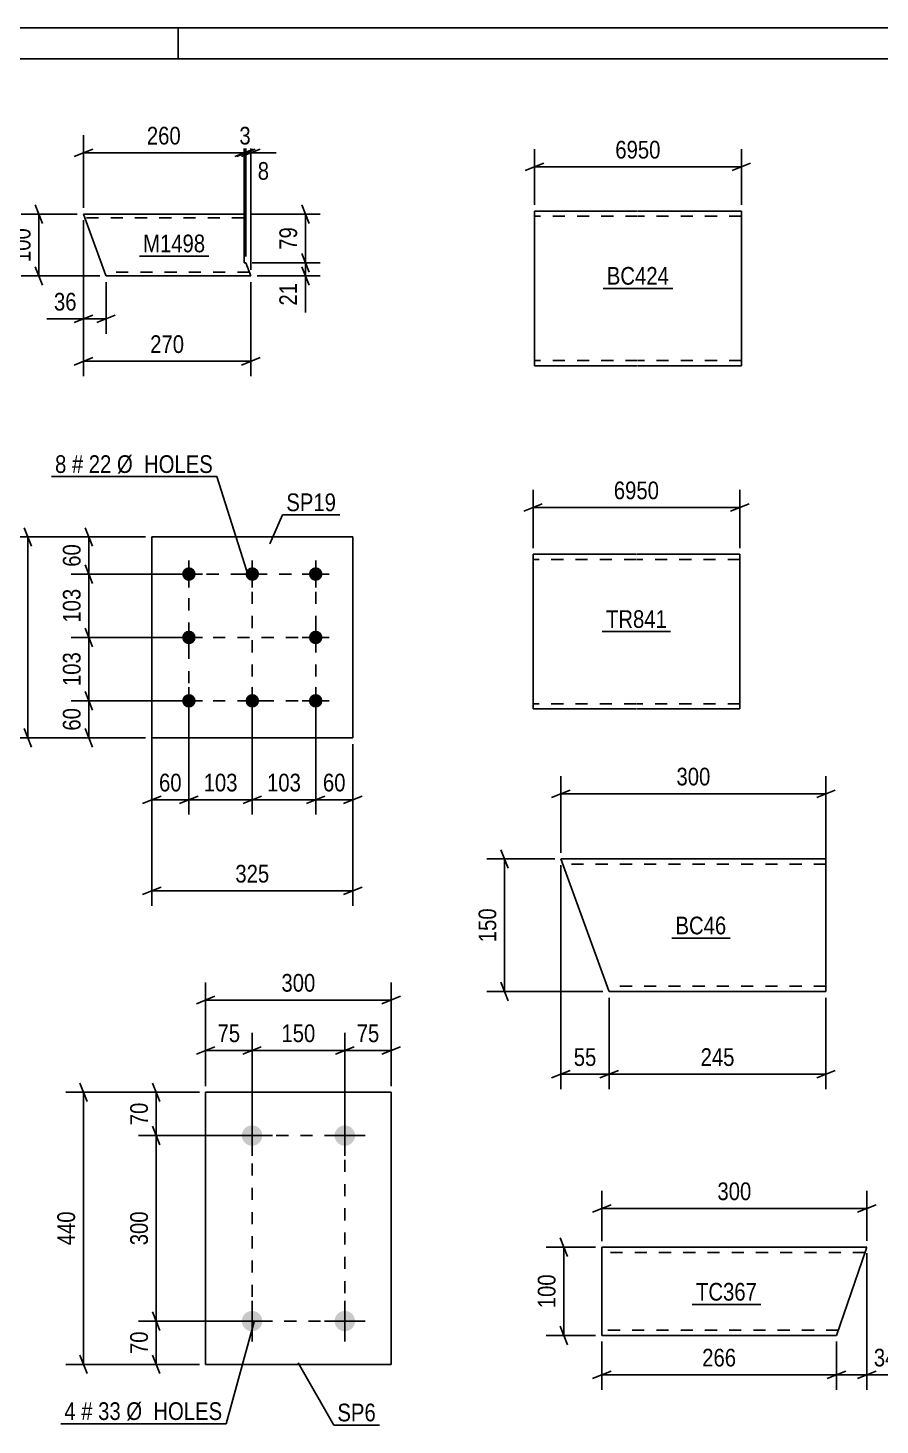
# Model space of a CAD drawing. Header units: millimetres. Extents: x 0 to 841, y 0 to 594.
# Drawn here: x 606.7 to 744.5, y 368.1 to 594 of the extents above; entities that cross this region are included whole.
import ezdxf

# ---------------------------------------------------------------- set-up
doc = ezdxf.new("R2010")
doc.units = ezdxf.units.MM
doc.linetypes.add('DXK_LINE_DOT2', pattern=[3.9198, 1.9599, -1.9599])
doc.styles.add('Arial Narrow', font='ARIALN.TTF', dxfattribs={"height": 0.2})

# ---------------------------------------------------------------- blocks, each defined once
blk = doc.blocks.new('Unknown-761545321-1129 - 18537')
at = {"color": 5, "linetype": 'Continuous'}
for p, q in [((841, 594), (0, 594)), ((631, 589), (631, 594)), ((836, 589), (5, 589))]:
    blk.add_line(p, q, dxfattribs=at)
blk = doc.blocks.new('Part-761545321-5117 - 5113')
at = {"color": 2, "linetype": 'Continuous'}
for p, q in [((699.48, 396.85), (699.48, 395.14)), ((699.48, 396.85), (742.34, 396.85)), ((742.16, 396.35), (737.42, 382.57)), ((742.29, 396.72), (742.16, 396.35)), ((742.34, 396.85), (742.29, 396.72)), ((699.48, 384.28), (699.48, 395.14)), ((699.48, 382.7), (699.48, 384.28)), ((699.48, 382.57), (699.48, 382.7)), ((737.42, 382.57), (699.48, 382.57))]:
    blk.add_line(p, q, dxfattribs=at)
at = {"color": 7, "linetype": 'DXK_LINE_DOT2'}
for p, q in [((699.48, 396.85), (699.48, 396.72)), ((699.48, 396.72), (699.48, 396.35)), ((742.04, 395.99), (699.48, 395.99)), ((699.48, 383.07), (699.48, 384.28)), ((737.71, 383.42), (699.48, 383.42))]:
    blk.add_line(p, q, dxfattribs=at)
blk = doc.blocks.new('Part-761545321-5205 - 5201')
at = {"color": 2, "linetype": 'Continuous'}
for p, q in [((700.62, 438.32), (692.87, 459.62)), ((692.87, 459.62), (735.72, 459.62)), ((735.72, 459.62), (735.72, 459.49)), ((735.72, 459.49), (735.72, 438.19)), ((700.62, 438.32), (700.67, 438.19)), ((700.67, 438.19), (735.72, 438.19))]:
    blk.add_line(p, q, dxfattribs=at)
at = {"color": 7, "linetype": 'DXK_LINE_DOT2'}
for p, q in [((735.72, 458.76), (693.18, 458.76)), ((735.72, 459.12), (735.72, 459.62)), ((735.72, 439.05), (700.35, 439.05))]:
    blk.add_line(p, q, dxfattribs=at)
blk = doc.blocks.new('Bolt-761545321-3066 - 3032')
at = {"linetype": 'Continuous'}
for points in [[(632.72, 506.79, -1), (632.72, 504.59, -1)], [(642.97, 506.79, -1), (642.97, 504.59, -1)], [(653.22, 506.79, -1), (653.22, 504.59, -1)], [(632.72, 496.54, -1), (632.72, 494.34, -1)], [(653.22, 496.54, -1), (653.22, 494.34, -1)], [(632.72, 486.29, -1), (632.72, 484.09, -1)], [(642.97, 486.29, -1), (642.97, 484.09, -1)], [(653.22, 486.29, -1), (653.22, 484.09, -1)]]:
    blk.add_hatch(color=1, dxfattribs=at).paths.add_polyline_path(points)
at = {"color": 1, "linetype": 'Continuous'}
for p, q in [((632.72, 503.49), (632.72, 507.89)), ((642.97, 503.49), (642.97, 507.89)), ((653.22, 503.49), (653.22, 507.89)), ((630.52, 505.69), (634.92, 505.69)), ((640.77, 505.69), (645.17, 505.69)), ((651.02, 505.69), (655.42, 505.69)), ((632.72, 493.24), (632.72, 497.64)), ((653.22, 493.24), (653.22, 497.64)), ((630.52, 495.44), (634.92, 495.44)), ((651.02, 495.44), (655.42, 495.44)), ((632.72, 482.99), (632.72, 487.39)), ((642.97, 482.99), (642.97, 487.39)), ((653.22, 482.99), (653.22, 487.39)), ((630.52, 485.19), (634.92, 485.19)), ((640.77, 485.19), (645.17, 485.19)), ((651.02, 485.19), (655.42, 485.19))]:
    blk.add_line(p, q, dxfattribs=at)
blk = doc.blocks.new('Part-761545321-3071 - 3032')
at = {"color": 2, "linetype": 'Continuous'}
for p, q in [((626.72, 479.19), (626.72, 511.69)), ((626.72, 511.69), (659.22, 511.69)), ((659.22, 479.19), (659.22, 511.69)), ((626.72, 479.19), (659.22, 479.19))]:
    blk.add_line(p, q, dxfattribs=at)
blk = doc.blocks.new('Part-761545321-3002 - 2998')
at = {"color": 2, "linetype": 'Continuous'}
for p, q in [((705.03, 508.88), (688.36, 508.88)), ((688.36, 485.55), (688.36, 508.88)), ((721.8, 508.88), (705.13, 508.88)), ((721.8, 508.88), (721.8, 507.22)), ((721.8, 507.22), (721.8, 485.55)), ((688.36, 485.55), (688.36, 483.88)), ((705.03, 483.88), (688.36, 483.88)), ((721.8, 483.88), (705.13, 483.88)), ((721.8, 483.88), (721.8, 485.55))]:
    blk.add_line(p, q, dxfattribs=at)
at = {"color": 7, "linetype": 'DXK_LINE_DOT2'}
for p, q in [((705.03, 508.05), (688.36, 508.05)), ((721.8, 508.05), (705.13, 508.05)), ((688.36, 484.01), (688.36, 485.55)), ((688.36, 484.72), (688.36, 484.78)), ((705.03, 484.72), (688.36, 484.72)), ((721.8, 484.72), (705.13, 484.72)), ((721.8, 484.72), (721.8, 485.55)), ((721.8, 484.78), (721.8, 484.72)), ((721.8, 484.01), (721.8, 483.88))]:
    blk.add_line(p, q, dxfattribs=at)
blk = doc.blocks.new('Part-761545321-2867 - 2861')
at = {"color": 2, "linetype": 'Continuous'}
for p, q in [((635.43, 377.89), (635.43, 421.89)), ((635.43, 421.89), (665.43, 421.89)), ((665.43, 421.89), (665.43, 377.89)), ((665.43, 377.89), (635.43, 377.89))]:
    blk.add_line(p, q, dxfattribs=at)
blk = doc.blocks.new('Bolt-761545321-2900 - 2861')
at = {"linetype": 'Continuous'}
for points in [[(642.93, 416.54, -1), (642.93, 413.24, -1)], [(657.93, 416.54, -1), (657.93, 413.24, -1)], [(642.93, 386.54, -1), (642.93, 383.24, -1)], [(657.93, 386.54, -1), (657.93, 383.24, -1)]]:
    blk.add_hatch(color=1, dxfattribs=at).paths.add_polyline_path(points)
at = {"color": 1, "linetype": 'Continuous'}
for p, q in [((642.93, 418.19), (642.93, 411.59)), ((657.93, 418.19), (657.93, 411.59)), ((639.63, 414.89), (646.23, 414.89)), ((654.63, 414.89), (661.23, 414.89)), ((642.93, 388.19), (642.93, 381.59)), ((657.93, 388.19), (657.93, 381.59)), ((639.63, 384.89), (646.23, 384.89)), ((654.63, 384.89), (661.23, 384.89))]:
    blk.add_line(p, q, dxfattribs=at)
blk = doc.blocks.new('Part-761545321-1277 - 1263')
at = {"color": 2, "linetype": 'Continuous'}
for p, q in [((641.64, 563.89), (615.68, 563.89)), ((619.29, 553.98), (615.68, 563.89)), ((641.64, 563.89), (641.64, 563.79)), ((641.64, 563.79), (641.64, 556.03)), ((641.64, 556.03), (641.95, 556.03)), ((641.95, 556.03), (642.73, 553.89)), ((619.29, 553.98), (619.32, 553.89)), ((619.32, 553.89), (642.73, 553.89))]:
    blk.add_line(p, q, dxfattribs=at)
at = {"color": 7, "linetype": 'DXK_LINE_DOT2'}
for p, q in [((641.64, 563.29), (615.9, 563.29)), ((641.64, 563.24), (641.64, 563.14)), ((619.1, 554.49), (619.08, 554.53)), ((642.51, 554.49), (619.1, 554.49))]:
    blk.add_line(p, q, dxfattribs=at)
blk = doc.blocks.new('Part-761545321-1238 - 1221')
at = {"color": 2, "linetype": 'Continuous'}
for p, q in [((688.6, 564.38), (688.6, 541.05)), ((688.6, 564.38), (705.27, 564.38)), ((705.37, 564.38), (722.04, 564.38)), ((722.04, 564.38), (722.04, 562.71)), ((722.04, 562.71), (722.04, 541.05)), ((688.6, 539.38), (688.6, 541.05)), ((722.04, 539.38), (722.04, 541.05)), ((705.27, 539.38), (688.6, 539.38)), ((722.04, 539.38), (705.37, 539.38))]:
    blk.add_line(p, q, dxfattribs=at)
at = {"color": 7, "linetype": 'DXK_LINE_DOT2'}
for p, q in [((705.27, 563.55), (688.6, 563.55)), ((722.04, 563.55), (705.37, 563.55)), ((688.6, 540.21), (688.6, 540.28)), ((688.6, 540.21), (688.6, 540.28)), ((705.27, 540.21), (688.6, 540.21)), ((722.04, 540.21), (705.37, 540.21)), ((722.04, 540.21), (722.04, 541.05)), ((722.04, 540.28), (722.04, 540.21)), ((722.04, 539.51), (722.04, 539.38))]:
    blk.add_line(p, q, dxfattribs=at)
blk = doc.blocks.new('Rectangle-761545321-3168 - 3032')
at = {"color": 1, "linetype": 'DXK_LINE_DOT2'}
blk.add_lwpolyline([(632.72, 485.19), (653.22, 485.19), (653.22, 505.69), (632.72, 505.69), (632.72, 485.19)], close=True, dxfattribs=at)
blk = doc.blocks.new('Rectangle-761545321-2985 - 2861')
at = {"color": 1, "linetype": 'DXK_LINE_DOT2'}
blk.add_lwpolyline([(642.93, 414.89), (657.93, 414.89), (657.93, 384.89), (642.93, 384.89), (642.93, 414.89)], close=True, dxfattribs=at)
blk = doc.blocks.new('Line-761545321-3161 - 3032')
at = {"color": 1, "linetype": 'DXK_LINE_DOT2'}
blk.add_line((642.97, 485.19), (642.97, 505.69), dxfattribs=at)
blk = doc.blocks.new('Line-761545321-3154 - 3032')
at = {"color": 1, "linetype": 'DXK_LINE_DOT2'}
blk.add_line((632.72, 495.44), (653.22, 495.44), dxfattribs=at)
blk = doc.blocks.new('StraightDimension-761545321-5152 - 5113')
at = {"color": 7, "linetype": 'Continuous'}
for p, q in [((699.48, 381.57), (699.48, 373.8)), ((737.42, 381.57), (737.42, 373.8)), ((700.98, 376.8), (697.98, 375.6)), ((699.48, 376.2), (737.42, 376.2)), ((735.92, 375.6), (738.92, 376.8))]:
    blk.add_line(p, q, dxfattribs=at)
at = {"color": 0}
blk.add_wipeout([(721.79, 376.95), (721.79, 381.15), (715.11, 381.15), (715.11, 376.95)], dxfattribs=at)
at = {"color": 3, "style": 'Arial Narrow'}
blk.add_text('266', height=2.863, dxfattribs=at).set_placement((715.71, 377.55))
blk = doc.blocks.new('StraightDimension-761545321-5121 - 5113')
at = {"color": 7, "linetype": 'Continuous'}
for p, q in [((699.48, 397.79), (699.48, 405.95)), ((742.34, 397.85), (742.34, 405.95)), ((700.98, 403.7), (697.98, 402.5)), ((699.48, 403.1), (742.34, 403.1)), ((740.84, 402.5), (743.84, 403.7))]:
    blk.add_line(p, q, dxfattribs=at)
at = {"color": 0}
blk.add_wipeout([(724.25, 403.85), (724.25, 408.05), (717.57, 408.05), (717.57, 403.85)], dxfattribs=at)
at = {"color": 3, "style": 'Arial Narrow'}
blk.add_text('300', height=2.863, dxfattribs=at).set_placement((718.17, 404.45))
blk = doc.blocks.new('StraightDimension-761545321-5141 - 5113')
at = {"color": 7, "linetype": 'Continuous'}
for p, q in [((693.94, 395.35), (692.74, 398.35)), ((698.48, 396.85), (690.49, 396.85)), ((693.34, 382.57), (693.34, 396.85)), ((698.48, 382.57), (690.49, 382.57)), ((692.74, 384.07), (693.94, 381.07))]:
    blk.add_line(p, q, dxfattribs=at)
at = {"color": 0}
blk.add_wipeout([(692.59, 393.05), (688.39, 393.05), (688.39, 386.37), (692.59, 386.37)], dxfattribs=at)
at = {"color": 3, "style": 'Arial Narrow'}
blk.add_text('100', height=2.863, rotation=90.0002, dxfattribs=at).set_placement((691.99, 386.97))
blk = doc.blocks.new('StraightDimension-761545321-5175 - 5113')
at = {"color": 7, "linetype": 'Continuous'}
for p, q in [((742.34, 395.85), (742.34, 373.8)), ((737.42, 381.57), (737.42, 373.8)), ((735.92, 375.6), (738.92, 376.8)), ((737.42, 376.2), (742.34, 376.2)), ((743.84, 376.8), (740.84, 375.6))]:
    blk.add_line(p, q, dxfattribs=at)
at = {"color": 0}
blk.add_wipeout([(747.72, 376.95), (747.72, 381.15), (742.86, 381.15), (742.86, 376.95)], dxfattribs=at)
at = {"color": 7, "linetype": 'Continuous'}
blk.add_line((742.34, 376.2), (748.24, 376.2), dxfattribs=at)
blk.add_line((742.34, 376.2), (748.24, 376.2), dxfattribs=at)
at = {"color": 3, "style": 'Arial Narrow'}
blk.add_text('34', height=2.863, dxfattribs=at).set_placement((743.46, 377.55))
blk = doc.blocks.new('StraightDimension-761545321-5207 - 5201')
at = {"color": 7, "linetype": 'Continuous'}
for p, q in [((684.36, 458.12), (683.16, 461.12)), ((691.87, 459.62), (680.91, 459.62)), ((683.76, 438.19), (683.76, 459.62)), ((683.16, 439.69), (684.36, 436.69)), ((699.67, 438.19), (680.91, 438.19))]:
    blk.add_line(p, q, dxfattribs=at)
at = {"color": 0}
blk.add_wipeout([(683.01, 452.25), (678.81, 452.25), (678.81, 445.56), (683.01, 445.56)], dxfattribs=at)
at = {"color": 3, "style": 'Arial Narrow'}
blk.add_text('150', height=2.863, rotation=90.0002, dxfattribs=at).set_placement((682.41, 446.16))
blk = doc.blocks.new('StraightDimension-761545321-5225 - 5201')
at = {"color": 7, "linetype": 'Continuous'}
for p, q in [((692.87, 458.62), (692.87, 422.4)), ((700.67, 437.19), (700.67, 422.4)), ((691.37, 424.2), (694.37, 425.4)), ((692.87, 424.8), (700.67, 424.8)), ((702.17, 425.4), (699.17, 424.2))]:
    blk.add_line(p, q, dxfattribs=at)
at = {"color": 0}
blk.add_wipeout([(699.2, 425.55), (699.2, 429.75), (694.34, 429.75), (694.34, 425.55)], dxfattribs=at)
at = {"color": 3, "style": 'Arial Narrow'}
blk.add_text('55', height=2.863, dxfattribs=at).set_placement((694.94, 426.15))
blk = doc.blocks.new('StraightDimension-761545321-5242 - 5201')
at = {"color": 7, "linetype": 'Continuous'}
for p, q in [((700.67, 437.19), (700.67, 422.4)), ((735.72, 437.19), (735.72, 422.4)), ((702.17, 425.4), (699.17, 424.2)), ((700.67, 424.8), (735.72, 424.8)), ((734.22, 424.2), (737.22, 425.4))]:
    blk.add_line(p, q, dxfattribs=at)
at = {"color": 0}
blk.add_wipeout([(721.54, 425.55), (721.54, 429.75), (714.85, 429.75), (714.85, 425.55)], dxfattribs=at)
at = {"color": 3, "style": 'Arial Narrow'}
blk.add_text('245', height=2.863, dxfattribs=at).set_placement((715.45, 426.15))
blk = doc.blocks.new('StraightDimension-761545321-5260 - 5201')
at = {"color": 7, "linetype": 'Continuous'}
for p, q in [((692.87, 460.62), (692.87, 473.01)), ((735.72, 456.99), (735.72, 473.01)), ((694.37, 470.76), (691.37, 469.56)), ((692.87, 470.16), (735.72, 470.16)), ((734.22, 469.56), (737.22, 470.76))]:
    blk.add_line(p, q, dxfattribs=at)
at = {"color": 0}
blk.add_wipeout([(717.64, 470.91), (717.64, 475.11), (710.95, 475.11), (710.95, 470.91)], dxfattribs=at)
at = {"color": 3, "style": 'Arial Narrow'}
blk.add_text('300', height=2.863, dxfattribs=at).set_placement((711.55, 471.51))
blk = doc.blocks.new('StraightDimension-761545321-3083 - 3032')
at = {"color": 7, "linetype": 'Continuous'}
for p, q in [((626.72, 478.19), (626.72, 452.06)), ((659.22, 478.19), (659.22, 452.06)), ((628.22, 455.06), (625.22, 453.86)), ((626.72, 454.46), (659.22, 454.46)), ((657.72, 453.86), (660.72, 455.06))]:
    blk.add_line(p, q, dxfattribs=at)
at = {"color": 0}
blk.add_wipeout([(646.31, 455.21), (646.31, 459.41), (639.63, 459.41), (639.63, 455.21)], dxfattribs=at)
at = {"color": 3, "style": 'Arial Narrow'}
blk.add_text('325', height=2.863, dxfattribs=at).set_placement((640.23, 455.81))
blk = doc.blocks.new('StraightDimension-761545321-3094 - 3032')
at = {"color": 7, "linetype": 'Continuous'}
for p, q in [((615.95, 513.19), (617.15, 510.19)), ((625.72, 511.69), (613.7, 511.69)), ((616.55, 505.69), (616.55, 511.69)), ((617.15, 504.19), (615.95, 507.19)), ((631.72, 505.69), (613.7, 505.69))]:
    blk.add_line(p, q, dxfattribs=at)
at = {"color": 0}
blk.add_wipeout([(615.8, 511.12), (611.6, 511.12), (611.6, 506.27), (615.8, 506.27)], dxfattribs=at)
at = {"color": 3, "style": 'Arial Narrow'}
blk.add_text('60', height=2.863, rotation=90.0002, dxfattribs=at).set_placement((615.2, 506.87))
blk = doc.blocks.new('StraightDimension-761545321-3108 - 3032')
at = {"color": 7, "linetype": 'Continuous'}
for p, q in [((615.95, 486.69), (617.15, 483.69)), ((631.72, 485.19), (613.7, 485.19)), ((616.55, 479.19), (616.55, 485.19)), ((625.72, 479.19), (613.7, 479.19)), ((617.15, 477.69), (615.95, 480.69))]:
    blk.add_line(p, q, dxfattribs=at)
at = {"color": 0}
blk.add_wipeout([(615.8, 484.62), (611.6, 484.62), (611.6, 479.77), (615.8, 479.77)], dxfattribs=at)
at = {"color": 3, "style": 'Arial Narrow'}
blk.add_text('60', height=2.863, rotation=90.0002, dxfattribs=at).set_placement((615.2, 480.37))
blk = doc.blocks.new('StraightDimension-761545321-3119 - 3032')
at = {"color": 7, "linetype": 'Continuous'}
for p, q in [((607.28, 510.19), (606.08, 513.19)), ((625.72, 511.69), (603.83, 511.69)), ((606.68, 479.19), (606.68, 511.69)), ((625.72, 479.19), (603.83, 479.19)), ((606.08, 480.69), (607.28, 477.69))]:
    blk.add_line(p, q, dxfattribs=at)
at = {"color": 0}
blk.add_wipeout([(605.93, 498.79), (601.73, 498.79), (601.73, 492.1), (605.93, 492.1)], dxfattribs=at)
at = {"color": 3, "style": 'Arial Narrow'}
blk.add_text('325', height=2.863, rotation=90.0002, dxfattribs=at).set_placement((605.33, 492.7))
blk = doc.blocks.new('StraightDimension-761545321-7490 - 3032')
at = {"color": 7, "linetype": 'Continuous'}
for p, q in [((631.72, 495.44), (613.7, 495.44)), ((615.95, 496.94), (617.15, 493.94)), ((616.55, 485.19), (616.55, 495.44)), ((617.15, 483.69), (615.95, 486.69)), ((631.72, 485.19), (613.7, 485.19))]:
    blk.add_line(p, q, dxfattribs=at)
at = {"color": 0}
blk.add_wipeout([(615.8, 493.66), (611.6, 493.66), (611.6, 486.98), (615.8, 486.98)], dxfattribs=at)
at = {"color": 3, "style": 'Arial Narrow'}
blk.add_text('103', height=2.863, rotation=90.0002, dxfattribs=at).set_placement((615.2, 487.58))
blk = doc.blocks.new('StraightDimension-761545321-7492 - 3032')
at = {"color": 7, "linetype": 'Continuous'}
for p, q in [((615.95, 507.19), (617.15, 504.19)), ((631.72, 505.69), (613.7, 505.69)), ((616.55, 495.44), (616.55, 505.69)), ((631.72, 495.44), (613.7, 495.44)), ((617.15, 493.94), (615.95, 496.94))]:
    blk.add_line(p, q, dxfattribs=at)
at = {"color": 0}
blk.add_wipeout([(615.8, 503.91), (611.6, 503.91), (611.6, 497.23), (615.8, 497.23)], dxfattribs=at)
at = {"color": 3, "style": 'Arial Narrow'}
blk.add_text('103', height=2.863, rotation=90.0002, dxfattribs=at).set_placement((615.2, 497.83))
blk = doc.blocks.new('StraightDimension-761545321-7512 - 3032')
at = {"color": 7, "linetype": 'Continuous'}
for p, q in [((632.72, 484.19), (632.72, 466.79)), ((642.97, 484.19), (642.97, 466.79)), ((631.22, 468.59), (634.22, 469.79)), ((632.72, 469.19), (642.97, 469.19)), ((644.47, 469.79), (641.47, 468.59))]:
    blk.add_line(p, q, dxfattribs=at)
at = {"color": 0}
blk.add_wipeout([(641.19, 469.94), (641.19, 474.14), (634.5, 474.14), (634.5, 469.94)], dxfattribs=at)
at = {"color": 3, "style": 'Arial Narrow'}
blk.add_text('103', height=2.863, dxfattribs=at).set_placement((635.1, 470.54))
blk = doc.blocks.new('StraightDimension-761545321-7514 - 3032')
at = {"color": 7, "linetype": 'Continuous'}
for p, q in [((642.97, 484.19), (642.97, 466.79)), ((653.22, 484.19), (653.22, 466.79)), ((641.47, 468.59), (644.47, 469.79)), ((642.97, 469.19), (653.22, 469.19)), ((654.72, 469.79), (651.72, 468.59))]:
    blk.add_line(p, q, dxfattribs=at)
at = {"color": 0}
blk.add_wipeout([(651.44, 469.94), (651.44, 474.14), (644.75, 474.14), (644.75, 469.94)], dxfattribs=at)
at = {"color": 3, "style": 'Arial Narrow'}
blk.add_text('103', height=2.863, dxfattribs=at).set_placement((645.35, 470.54))
blk = doc.blocks.new('StraightDimension-761545321-7516 - 3032')
at = {"color": 7, "linetype": 'Continuous'}
for p, q in [((653.22, 484.19), (653.22, 466.79)), ((659.22, 478.19), (659.22, 466.79)), ((651.72, 468.59), (654.72, 469.79)), ((653.22, 469.19), (659.22, 469.19)), ((660.72, 469.79), (657.72, 468.59))]:
    blk.add_line(p, q, dxfattribs=at)
at = {"color": 0}
blk.add_wipeout([(658.65, 469.94), (658.65, 474.14), (653.79, 474.14), (653.79, 469.94)], dxfattribs=at)
at = {"color": 3, "style": 'Arial Narrow'}
blk.add_text('60', height=2.863, dxfattribs=at).set_placement((654.39, 470.54))
blk = doc.blocks.new('StraightDimension-761545321-7517 - 3032')
at = {"color": 7, "linetype": 'Continuous'}
for p, q in [((626.72, 510.69), (626.72, 466.79)), ((632.72, 484.19), (632.72, 466.79)), ((625.22, 468.59), (628.22, 469.79)), ((626.72, 469.19), (632.72, 469.19)), ((634.22, 469.79), (631.22, 468.59))]:
    blk.add_line(p, q, dxfattribs=at)
at = {"color": 0}
blk.add_wipeout([(632.15, 469.94), (632.15, 474.14), (627.29, 474.14), (627.29, 469.94)], dxfattribs=at)
at = {"color": 3, "style": 'Arial Narrow'}
blk.add_text('60', height=2.863, dxfattribs=at).set_placement((627.89, 470.54))
blk = doc.blocks.new('StraightDimension-761545321-3008 - 2998')
at = {"color": 7, "linetype": 'Continuous'}
for p, q in [((688.36, 509.88), (688.36, 519.29)), ((721.8, 509.88), (721.8, 519.29)), ((689.86, 517.04), (686.86, 515.84)), ((688.36, 516.44), (721.8, 516.44)), ((720.3, 515.84), (723.3, 517.04))]:
    blk.add_line(p, q, dxfattribs=at)
at = {"color": 0}
blk.add_wipeout([(709.34, 517.19), (709.34, 521.39), (700.82, 521.39), (700.82, 517.19)], dxfattribs=at)
at = {"color": 3, "style": 'Arial Narrow'}
blk.add_text('6950', height=2.863, dxfattribs=at).set_placement((701.42, 517.79))
blk = doc.blocks.new('StraightDimension-761545321-2902 - 2861')
at = {"color": 7, "linetype": 'Continuous'}
for p, q in [((616.26, 420.39), (615.06, 423.39)), ((634.43, 421.89), (612.81, 421.89)), ((615.66, 377.89), (615.66, 421.89)), ((634.43, 377.89), (612.81, 377.89)), ((615.06, 379.39), (616.26, 376.39))]:
    blk.add_line(p, q, dxfattribs=at)
at = {"color": 0}
blk.add_wipeout([(614.91, 403.23), (610.71, 403.23), (610.71, 396.55), (614.91, 396.55)], dxfattribs=at)
at = {"color": 3, "style": 'Arial Narrow'}
blk.add_text('440', height=2.863, rotation=90.0002, dxfattribs=at).set_placement((614.31, 397.15))
blk = doc.blocks.new('StraightDimension-761545321-2923 - 2861')
at = {"color": 7, "linetype": 'Continuous'}
for p, q in [((628.04, 413.39), (626.84, 416.39)), ((641.93, 414.89), (624.59, 414.89)), ((627.44, 384.89), (627.44, 414.89)), ((626.84, 386.39), (628.04, 383.39)), ((641.93, 384.89), (624.59, 384.89))]:
    blk.add_line(p, q, dxfattribs=at)
at = {"color": 0}
blk.add_wipeout([(626.68, 403.23), (622.48, 403.23), (622.48, 396.55), (626.68, 396.55)], dxfattribs=at)
at = {"color": 3, "style": 'Arial Narrow'}
blk.add_text('300', height=2.863, rotation=90.0002, dxfattribs=at).set_placement((626.09, 397.15))
blk = doc.blocks.new('StraightDimension-761545321-2964 - 2861')
at = {"color": 7, "linetype": 'Continuous'}
for p, q in [((635.43, 422.89), (635.43, 431.5)), ((642.93, 415.89), (642.93, 431.5)), ((633.93, 428.05), (636.93, 429.25)), ((635.43, 428.65), (642.93, 428.65)), ((644.43, 429.25), (641.43, 428.05))]:
    blk.add_line(p, q, dxfattribs=at)
at = {"color": 0}
blk.add_wipeout([(641.61, 429.4), (641.61, 433.6), (636.75, 433.6), (636.75, 429.4)], dxfattribs=at)
at = {"color": 3, "style": 'Arial Narrow'}
blk.add_text('75', height=2.863, dxfattribs=at).set_placement((637.35, 430))
blk = doc.blocks.new('StraightDimension-761545321-2913 - 2861')
at = {"color": 7, "linetype": 'Continuous'}
for p, q in [((626.84, 386.39), (628.04, 383.39)), ((641.93, 384.89), (624.59, 384.89)), ((627.44, 377.89), (627.44, 384.89)), ((634.43, 377.89), (624.59, 377.89)), ((628.04, 376.39), (626.84, 379.39))]:
    blk.add_line(p, q, dxfattribs=at)
at = {"color": 0}
blk.add_wipeout([(626.69, 383.82), (622.49, 383.82), (622.49, 378.96), (626.69, 378.96)], dxfattribs=at)
at = {"color": 3, "style": 'Arial Narrow'}
blk.add_text('70', height=2.863, rotation=90.0002, dxfattribs=at).set_placement((626.09, 379.56))
blk = doc.blocks.new('StraightDimension-761545321-2933 - 2861')
at = {"color": 7, "linetype": 'Continuous'}
for p, q in [((626.84, 423.39), (628.04, 420.39)), ((634.43, 421.89), (624.59, 421.89)), ((627.44, 414.89), (627.44, 421.89)), ((628.04, 413.39), (626.84, 416.39)), ((641.93, 414.89), (624.59, 414.89))]:
    blk.add_line(p, q, dxfattribs=at)
at = {"color": 0}
blk.add_wipeout([(626.69, 420.82), (622.49, 420.82), (622.49, 415.96), (626.69, 415.96)], dxfattribs=at)
at = {"color": 3, "style": 'Arial Narrow'}
blk.add_text('70', height=2.863, rotation=90.0002, dxfattribs=at).set_placement((626.09, 416.56))
blk = doc.blocks.new('StraightDimension-761545321-2944 - 2861')
at = {"color": 7, "linetype": 'Continuous'}
for p, q in [((657.93, 415.89), (657.93, 431.5)), ((665.43, 422.89), (665.43, 431.5)), ((656.43, 428.05), (659.43, 429.25)), ((657.93, 428.65), (665.43, 428.65)), ((666.93, 429.25), (663.93, 428.05))]:
    blk.add_line(p, q, dxfattribs=at)
at = {"color": 0}
blk.add_wipeout([(664.11, 429.4), (664.11, 433.6), (659.25, 433.6), (659.25, 429.4)], dxfattribs=at)
at = {"color": 3, "style": 'Arial Narrow'}
blk.add_text('75', height=2.863, dxfattribs=at).set_placement((659.85, 430))
blk = doc.blocks.new('StraightDimension-761545321-2954 - 2861')
at = {"color": 7, "linetype": 'Continuous'}
for p, q in [((642.93, 415.89), (642.93, 431.5)), ((657.93, 415.89), (657.93, 431.5)), ((644.43, 429.25), (641.43, 428.05)), ((642.93, 428.65), (657.93, 428.65)), ((656.43, 428.05), (659.43, 429.25))]:
    blk.add_line(p, q, dxfattribs=at)
at = {"color": 0}
blk.add_wipeout([(653.77, 429.4), (653.77, 433.6), (647.08, 433.6), (647.08, 429.4)], dxfattribs=at)
at = {"color": 3, "style": 'Arial Narrow'}
blk.add_text('150', height=2.863, dxfattribs=at).set_placement((647.68, 430))
blk = doc.blocks.new('StraightDimension-761545321-2975 - 2861')
at = {"color": 7, "linetype": 'Continuous'}
for p, q in [((635.43, 422.89), (635.43, 439.66)), ((665.43, 422.89), (665.43, 439.66)), ((636.93, 437.41), (633.93, 436.21)), ((635.43, 436.81), (665.43, 436.81)), ((663.93, 436.21), (666.93, 437.41))]:
    blk.add_line(p, q, dxfattribs=at)
at = {"color": 0}
blk.add_wipeout([(653.77, 437.56), (653.77, 441.76), (647.08, 441.76), (647.08, 437.56)], dxfattribs=at)
at = {"color": 3, "style": 'Arial Narrow'}
blk.add_text('300', height=2.863, dxfattribs=at).set_placement((647.68, 438.16))
blk = doc.blocks.new('StraightDimension-761545321-1352 - 1263')
at = {"color": 7, "linetype": 'Continuous'}
for p, q in [((641.95, 557.03), (641.95, 576.2)), ((642.73, 554.89), (642.73, 576.2)), ((640.45, 573.2), (643.45, 574.4)), ((644.23, 574.4), (641.23, 573.2)), ((641.95, 573.8), (642.73, 573.8))]:
    blk.add_line(p, q, dxfattribs=at)
at = {"color": 0}
blk.add_wipeout([(646.28, 568.85), (646.28, 573.05), (643.25, 573.05), (643.25, 568.85)], dxfattribs=at)
at = {"color": 7, "linetype": 'Continuous'}
blk.add_line((642.73, 573.8), (646.81, 573.8), dxfattribs=at)
blk.add_line((642.73, 573.8), (646.81, 573.8), dxfattribs=at)
at = {"color": 3, "style": 'Arial Narrow'}
blk.add_text('8', height=2.86, dxfattribs=at).set_placement((643.85, 569.45))
blk = doc.blocks.new('StraightDimension-761545321-1279 - 1263')
at = {"color": 7, "linetype": 'Continuous'}
for p, q in [((607.86, 565.39), (609.06, 562.39)), ((614.68, 563.89), (605.61, 563.89)), ((608.46, 553.89), (608.46, 563.89)), ((618.32, 553.89), (605.61, 553.89)), ((609.06, 552.39), (607.86, 555.39))]:
    blk.add_line(p, q, dxfattribs=at)
at = {"color": 0}
blk.add_wipeout([(607.71, 562.23), (603.51, 562.23), (603.51, 555.54), (607.71, 555.54)], dxfattribs=at)
at = {"color": 3, "style": 'Arial Narrow'}
blk.add_text('100', height=2.863, rotation=90.0002, dxfattribs=at).set_placement((607.11, 556.14))
blk = doc.blocks.new('StraightDimension-761545321-1302 - 1263')
at = {"color": 7, "linetype": 'Continuous'}
for p, q in [((642.95, 556.03), (653.96, 556.03)), ((650.96, 557.53), (652.16, 554.53)), ((651.56, 553.89), (651.56, 556.03)), ((643.73, 553.89), (653.96, 553.89)), ((652.16, 552.39), (650.96, 555.39))]:
    blk.add_line(p, q, dxfattribs=at)
at = {"color": 0}
blk.add_wipeout([(650.81, 553.36), (646.61, 553.36), (646.61, 548.5), (650.81, 548.5)], dxfattribs=at)
at = {"color": 7, "linetype": 'Continuous'}
blk.add_line((651.56, 553.89), (651.56, 547.98), dxfattribs=at)
blk.add_line((651.56, 553.89), (651.56, 547.98), dxfattribs=at)
at = {"color": 3, "style": 'Arial Narrow'}
blk.add_text('21', height=2.863, rotation=90.0002, dxfattribs=at).set_placement((650.21, 549.1))
blk = doc.blocks.new('StraightDimension-761545321-1322 - 1263')
at = {"color": 7, "linetype": 'Continuous'}
for p, q in [((650.96, 565.39), (652.16, 562.39)), ((642.64, 563.89), (653.96, 563.89)), ((651.56, 556.03), (651.56, 563.89)), ((642.95, 556.03), (653.96, 556.03)), ((652.16, 554.53), (650.96, 557.53))]:
    blk.add_line(p, q, dxfattribs=at)
at = {"color": 0}
blk.add_wipeout([(650.81, 562.38), (646.61, 562.38), (646.61, 557.53), (650.81, 557.53)], dxfattribs=at)
at = {"color": 3, "style": 'Arial Narrow'}
blk.add_text('79', height=2.863, rotation=90.0002, dxfattribs=at).set_placement((650.21, 558.13))
blk = doc.blocks.new('StraightDimension-761545321-1333 - 1263')
at = {"color": 7, "linetype": 'Continuous'}
for p, q in [((615.68, 564.89), (615.68, 576.65)), ((641.64, 557.03), (641.64, 576.65)), ((617.18, 574.4), (614.18, 573.2)), ((640.14, 573.2), (643.14, 574.4)), ((615.68, 573.8), (641.64, 573.8))]:
    blk.add_line(p, q, dxfattribs=at)
at = {"color": 0}
blk.add_wipeout([(632, 574.55), (632, 578.75), (625.32, 578.75), (625.32, 574.55)], dxfattribs=at)
at = {"color": 3, "style": 'Arial Narrow'}
blk.add_text('260', height=2.863, dxfattribs=at).set_placement((625.92, 575.15))
blk = doc.blocks.new('StraightDimension-761545321-1371 - 1263')
at = {"color": 7, "linetype": 'Continuous'}
for p, q in [((641.64, 557.03), (641.64, 576.65)), ((641.95, 557.03), (641.95, 576.65)), ((640.14, 573.2), (643.14, 574.4)), ((643.45, 574.4), (640.45, 573.2)), ((641.64, 573.8), (641.95, 573.8))]:
    blk.add_line(p, q, dxfattribs=at)
at = {"color": 0}
blk.add_wipeout([(643.31, 574.55), (643.31, 578.75), (640.28, 578.75), (640.28, 574.55)], dxfattribs=at)
at = {"color": 3, "style": 'Arial Narrow'}
blk.add_text('3', height=2.86, dxfattribs=at).set_placement((640.88, 575.15))
blk = doc.blocks.new('StraightDimension-761545321-1391 - 1263')
at = {"color": 7, "linetype": 'Continuous'}
for p, q in [((615.68, 562.89), (615.68, 537.69)), ((642.73, 552.89), (642.73, 537.69)), ((617.18, 540.69), (614.18, 539.49)), ((615.68, 540.09), (642.73, 540.09)), ((641.23, 539.49), (644.23, 540.69))]:
    blk.add_line(p, q, dxfattribs=at)
at = {"color": 0}
blk.add_wipeout([(632.55, 540.84), (632.55, 545.04), (625.86, 545.04), (625.86, 540.84)], dxfattribs=at)
at = {"color": 3, "style": 'Arial Narrow'}
blk.add_text('270', height=2.863, dxfattribs=at).set_placement((626.46, 541.44))
blk = doc.blocks.new('StraightDimension-761545321-1405 - 1263')
at = {"color": 7, "linetype": 'Continuous'}
for p, q in [((615.68, 562.89), (615.68, 544.55)), ((619.32, 552.89), (619.32, 544.55)), ((614.18, 546.35), (617.18, 547.55)), ((615.68, 546.95), (619.32, 546.95)), ((620.82, 547.55), (617.82, 546.35))]:
    blk.add_line(p, q, dxfattribs=at)
at = {"color": 0}
blk.add_wipeout([(615.16, 547.7), (615.16, 551.9), (610.3, 551.9), (610.3, 547.7)], dxfattribs=at)
at = {"color": 7, "linetype": 'Continuous'}
blk.add_line((615.68, 546.95), (609.77, 546.95), dxfattribs=at)
blk.add_line((615.68, 546.95), (609.77, 546.95), dxfattribs=at)
at = {"color": 3, "style": 'Arial Narrow'}
blk.add_text('36', height=2.863, dxfattribs=at).set_placement((610.9, 548.3))
blk = doc.blocks.new('StraightDimension-761545321-1244 - 1221')
at = {"color": 7, "linetype": 'Continuous'}
for p, q in [((688.6, 565.38), (688.6, 574.38)), ((722.04, 565.38), (722.04, 574.38)), ((690.1, 572.13), (687.1, 570.93)), ((720.54, 570.93), (723.54, 572.13)), ((688.6, 571.53), (722.04, 571.53))]:
    blk.add_line(p, q, dxfattribs=at)
at = {"color": 0}
blk.add_wipeout([(709.58, 572.28), (709.58, 576.48), (701.06, 576.48), (701.06, 572.28)], dxfattribs=at)
at = {"color": 3, "style": 'Arial Narrow'}
blk.add_text('6950', height=2.863, dxfattribs=at).set_placement((701.66, 572.88))
blk = doc.blocks.new('Mark-761545321-5115 - 5113')
at = {"color": 0}
blk.add_wipeout([(724.58, 388.2), (724.58, 391.2), (714.71, 391.2), (714.71, 388.2)], dxfattribs=at)
blk.add_wipeout([(724.58, 388.2), (724.58, 391.2), (714.71, 391.2), (714.71, 388.2)], dxfattribs=at)
at = {"color": 30, "linetype": 'Continuous'}
blk.add_line((714.11, 387.6), (725.18, 387.6), dxfattribs=at)
at = {"color": 3, "style": 'Arial Narrow'}
blk.add_text('TC367', height=2.863, dxfattribs=at).set_placement((714.71, 388.2))
blk = doc.blocks.new('Mark-761545321-5203 - 5201')
at = {"color": 0}
blk.add_wipeout([(719.61, 447.43), (719.61, 450.43), (711.39, 450.43), (711.39, 447.43)], dxfattribs=at)
blk.add_wipeout([(719.61, 447.43), (719.61, 450.43), (711.39, 450.43), (711.39, 447.43)], dxfattribs=at)
at = {"color": 30, "linetype": 'Continuous'}
blk.add_line((710.79, 446.83), (720.21, 446.83), dxfattribs=at)
at = {"color": 3, "style": 'Arial Narrow'}
blk.add_text('BC46', height=2.863, dxfattribs=at).set_placement((711.39, 447.43))
blk = doc.blocks.new('Mark-761545321-3062 - 3032')
at = {"color": 0}
blk.add_wipeout([(612.91, 522.04), (612.91, 525.04), (611.08, 525.04), (611.08, 522.04)], dxfattribs=at)
blk.add_wipeout([(612.91, 522.04), (612.91, 525.04), (611.08, 525.04), (611.08, 522.04)], dxfattribs=at)
blk.add_wipeout([(615.63, 522.04), (615.63, 525.04), (613.81, 525.04), (613.81, 522.04)], dxfattribs=at)
blk.add_wipeout([(615.63, 522.04), (615.63, 525.04), (613.81, 525.04), (613.81, 522.04)], dxfattribs=at)
at = {"color": 3, "style": 'Arial Narrow'}
blk.add_text('8', height=2.86, dxfattribs=at).set_placement((611.08, 522.04))
at = {"color": 0}
blk.add_wipeout([(620.19, 522.04), (620.19, 525.04), (616.53, 525.04), (616.53, 522.04)], dxfattribs=at)
blk.add_wipeout([(620.19, 522.04), (620.19, 525.04), (616.53, 525.04), (616.53, 522.04)], dxfattribs=at)
at = {"color": 3, "style": 'Arial Narrow'}
blk.add_text('#', height=2.86, dxfattribs=at).set_placement((613.81, 522.04))
at = {"color": 0}
blk.add_wipeout([(636.62, 522.04), (636.62, 525.04), (621.09, 525.04), (621.09, 522.04)], dxfattribs=at)
blk.add_wipeout([(636.62, 522.04), (636.62, 525.04), (621.09, 525.04), (621.09, 522.04)], dxfattribs=at)
at = {"color": 7, "linetype": 'Continuous'}
for p in [(610.48, 521.44), (642.41, 505.11)]:
    blk.add_line(p, (637.22, 521.44), dxfattribs=at)
at = {"color": 3, "style": 'Arial Narrow'}
for s, p in [('22', (616.53, 522.04)), ('Ø  HOLES', (621.09, 522.04))]:
    blk.add_text(s, height=2.863, dxfattribs=at).set_placement(p)
blk = doc.blocks.new('Mark-761545321-3067 - 3032')
at = {"color": 0}
blk.add_wipeout([(656.51, 515.86), (656.51, 518.86), (648.47, 518.86), (648.47, 515.86)], dxfattribs=at)
blk.add_wipeout([(656.51, 515.86), (656.51, 518.86), (648.47, 518.86), (648.47, 515.86)], dxfattribs=at)
at = {"color": 30, "linetype": 'Continuous'}
for p, q in [((645.81, 510.57), (647.87, 515.26)), ((647.87, 515.26), (657.11, 515.26))]:
    blk.add_line(p, q, dxfattribs=at)
at = {"color": 3, "style": 'Arial Narrow'}
blk.add_text('SP19', height=2.863, dxfattribs=at).set_placement((648.47, 515.86))
blk = doc.blocks.new('Mark-761545321-3000 - 2998')
at = {"color": 0}
blk.add_wipeout([(710.01, 496.98), (710.01, 499.98), (700.15, 499.98), (700.15, 496.98)], dxfattribs=at)
blk.add_wipeout([(710.01, 496.98), (710.01, 499.98), (700.15, 499.98), (700.15, 496.98)], dxfattribs=at)
at = {"color": 30, "linetype": 'Continuous'}
blk.add_line((699.55, 496.38), (710.61, 496.38), dxfattribs=at)
at = {"color": 3, "style": 'Arial Narrow'}
blk.add_text('TR841', height=2.863, dxfattribs=at).set_placement((700.15, 496.98))
blk = doc.blocks.new('Mark-761545321-2863 - 2861')
at = {"color": 0}
blk.add_wipeout([(662.94, 368.68), (662.94, 371.68), (656.73, 371.68), (656.73, 368.68)], dxfattribs=at)
blk.add_wipeout([(662.94, 368.68), (662.94, 371.68), (656.73, 371.68), (656.73, 368.68)], dxfattribs=at)
at = {"color": 30, "linetype": 'Continuous'}
for p, q in [((650.41, 378.16), (656.13, 368.08)), ((656.13, 368.08), (663.54, 368.08))]:
    blk.add_line(p, q, dxfattribs=at)
at = {"color": 3, "style": 'Arial Narrow'}
blk.add_text('SP6', height=2.863, dxfattribs=at).set_placement((656.73, 368.68))
blk = doc.blocks.new('Mark-761545321-2896 - 2861')
at = {"color": 0}
blk.add_wipeout([(614.42, 368.9), (614.42, 371.9), (612.59, 371.9), (612.59, 368.9)], dxfattribs=at)
blk.add_wipeout([(614.42, 368.9), (614.42, 371.9), (612.59, 371.9), (612.59, 368.9)], dxfattribs=at)
blk.add_wipeout([(617.14, 368.9), (617.14, 371.9), (615.32, 371.9), (615.32, 368.9)], dxfattribs=at)
blk.add_wipeout([(617.14, 368.9), (617.14, 371.9), (615.32, 371.9), (615.32, 368.9)], dxfattribs=at)
at = {"color": 3, "style": 'Arial Narrow'}
blk.add_text('4', height=2.86, dxfattribs=at).set_placement((612.59, 368.9))
at = {"color": 0}
blk.add_wipeout([(621.7, 368.9), (621.7, 371.9), (618.04, 371.9), (618.04, 368.9)], dxfattribs=at)
blk.add_wipeout([(621.7, 368.9), (621.7, 371.9), (618.04, 371.9), (618.04, 368.9)], dxfattribs=at)
at = {"color": 3, "style": 'Arial Narrow'}
blk.add_text('#', height=2.86, dxfattribs=at).set_placement((615.32, 368.9))
at = {"color": 0}
blk.add_wipeout([(638.13, 368.9), (638.13, 371.9), (622.6, 371.9), (622.6, 368.9)], dxfattribs=at)
blk.add_wipeout([(638.13, 368.9), (638.13, 371.9), (622.6, 371.9), (622.6, 368.9)], dxfattribs=at)
at = {"color": 7, "linetype": 'Continuous'}
for p in [(643.34, 384.98), (611.99, 368.3)]:
    blk.add_line(p, (638.73, 368.3), dxfattribs=at)
at = {"color": 3, "style": 'Arial Narrow'}
for s, p in [('33', (618.04, 368.9)), ('Ø  HOLES', (622.6, 368.9))]:
    blk.add_text(s, height=2.863, dxfattribs=at).set_placement(p)
blk = doc.blocks.new('Mark-761545321-1275 - 1263')
at = {"color": 0}
blk.add_wipeout([(635.36, 557.72), (635.36, 560.72), (625.31, 560.72), (625.31, 557.72)], dxfattribs=at)
blk.add_wipeout([(635.36, 557.72), (635.36, 560.72), (625.31, 560.72), (625.31, 557.72)], dxfattribs=at)
at = {"color": 30, "linetype": 'Continuous'}
blk.add_line((624.71, 557.12), (635.96, 557.12), dxfattribs=at)
at = {"color": 3, "style": 'Arial Narrow'}
blk.add_text('M1498', height=2.863, dxfattribs=at).set_placement((625.31, 557.72))
blk = doc.blocks.new('Mark-761545321-1235 - 1221')
at = {"color": 0}
blk.add_wipeout([(710.34, 552.48), (710.34, 555.48), (700.29, 555.48), (700.29, 552.48)], dxfattribs=at)
blk.add_wipeout([(710.34, 552.48), (710.34, 555.48), (700.29, 555.48), (700.29, 552.48)], dxfattribs=at)
at = {"color": 30, "linetype": 'Continuous'}
blk.add_line((699.69, 551.88), (710.94, 551.88), dxfattribs=at)
at = {"color": 3, "style": 'Arial Narrow'}
blk.add_text('BC424', height=2.863, dxfattribs=at).set_placement((700.29, 552.48))

msp = doc.modelspace()

# ---------------------------------------------------------------- block references
for name in ['Unknown-761545321-1129 - 18537', 'Part-761545321-1277 - 1263', 'Part-761545321-1238 - 1221', 'Part-761545321-3071 - 3032', 'Part-761545321-3002 - 2998', 'Bolt-761545321-3066 - 3032', 'Rectangle-761545321-3168 - 3032', 'Line-761545321-3161 - 3032', 'Line-761545321-3154 - 3032', 'Part-761545321-5205 - 5201', 'Part-761545321-2867 - 2861', 'Bolt-761545321-2900 - 2861', 'Rectangle-761545321-2985 - 2861', 'Part-761545321-5117 - 5113']:
    msp.add_blockref(name, (0, 0))

# ---------------------------------------------------------------- next in the draw order: block references
for name in ['StraightDimension-761545321-1352 - 1263', 'StraightDimension-761545321-1244 - 1221', 'StraightDimension-761545321-1279 - 1263', 'Mark-761545321-1235 - 1221', 'StraightDimension-761545321-3008 - 2998', 'Mark-761545321-3067 - 3032', 'StraightDimension-761545321-3094 - 3032', 'Mark-761545321-3000 - 2998', 'StraightDimension-761545321-3083 - 3032', 'StraightDimension-761545321-5207 - 5201', 'Mark-761545321-5203 - 5201', 'StraightDimension-761545321-2944 - 2861', 'StraightDimension-761545321-2902 - 2861', 'StraightDimension-761545321-5121 - 5113', 'Mark-761545321-5115 - 5113', 'StraightDimension-761545321-5152 - 5113', 'Mark-761545321-2863 - 2861']:
    msp.add_blockref(name, (0, 0))

# ---------------------------------------------------------------- next in the draw order: block references
for name in ['StraightDimension-761545321-1302 - 1263', 'StraightDimension-761545321-3108 - 3032', 'StraightDimension-761545321-5225 - 5201', 'StraightDimension-761545321-2923 - 2861', 'StraightDimension-761545321-5141 - 5113', 'StraightDimension-761545321-5175 - 5113']:
    msp.add_blockref(name, (0, 0))

# ---------------------------------------------------------------- next in the draw order: block references
for name in ['StraightDimension-761545321-1322 - 1263', 'StraightDimension-761545321-3119 - 3032', 'StraightDimension-761545321-5260 - 5201', 'StraightDimension-761545321-5242 - 5201', 'StraightDimension-761545321-2964 - 2861', 'StraightDimension-761545321-2913 - 2861']:
    msp.add_blockref(name, (0, 0))

# ---------------------------------------------------------------- next in the draw order: block references
for name in ['StraightDimension-761545321-1333 - 1263', 'StraightDimension-761545321-7490 - 3032', 'StraightDimension-761545321-2933 - 2861', 'Mark-761545321-2896 - 2861']:
    msp.add_blockref(name, (0, 0))

# ---------------------------------------------------------------- next in the draw order: block references
for name in ['StraightDimension-761545321-1371 - 1263', 'StraightDimension-761545321-7492 - 3032', 'StraightDimension-761545321-7512 - 3032', 'StraightDimension-761545321-2954 - 2861']:
    msp.add_blockref(name, (0, 0))

# ---------------------------------------------------------------- next in the draw order: block references
for name in ['StraightDimension-761545321-1391 - 1263', 'StraightDimension-761545321-7517 - 3032', 'StraightDimension-761545321-7514 - 3032', 'StraightDimension-761545321-2975 - 2861']:
    msp.add_blockref(name, (0, 0))

# ---------------------------------------------------------------- next in the draw order: block references
for name in ['StraightDimension-761545321-1405 - 1263', 'Mark-761545321-1275 - 1263', 'Mark-761545321-3062 - 3032', 'StraightDimension-761545321-7516 - 3032']:
    msp.add_blockref(name, (0, 0))

doc.saveas('drawing.dxf')
